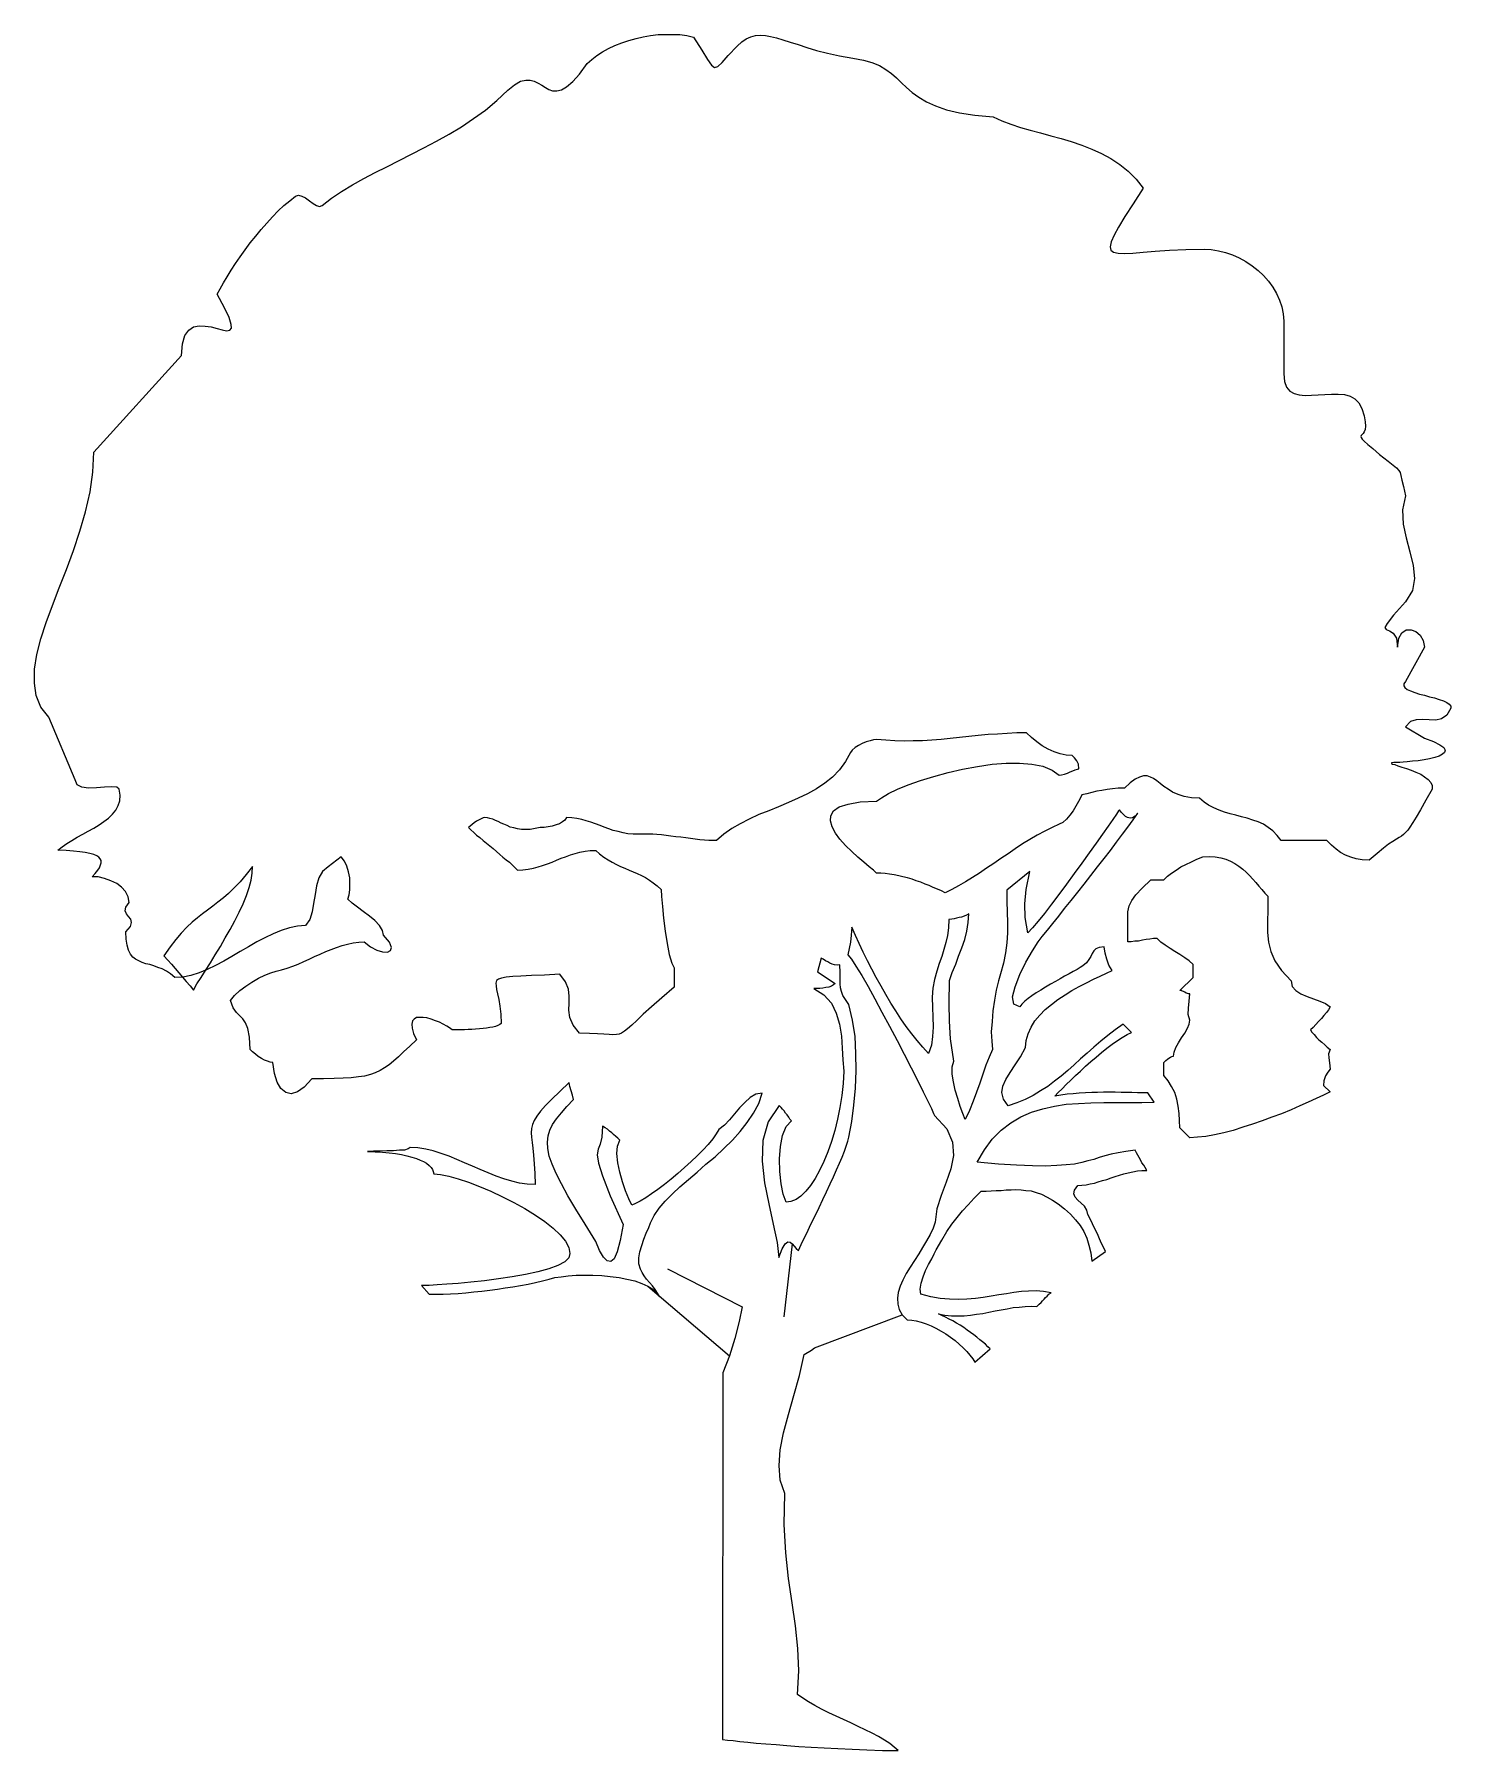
# Model space of a CAD drawing. Extents: x 206.6 to 207.79, y 187.83 to 189.27.
import ezdxf

# ---------------------------------------------------------------- set-up
doc = ezdxf.new("R2010")
doc.units = 0
doc.layers.get('0').update_dxf_attribs({"linetype": 'CONTINUOUS'})

msp = doc.modelspace()

# ---------------------------------------------------------------- linework, layer by layer
at = {"color": 0}
for p, q in [((207.2378, 188.2551), (207.2307, 188.1938)), ((207.1332, 188.2339), (207.1957, 188.2023)), ((207.1166, 188.2195), (207.185, 188.1611)), ((207.2565, 188.1678), (207.33, 188.1954))]:
    msp.add_line(p, q, dxfattribs=at)
at = {"color": 0, "linetype": 'CONTINUOUS'}
for points in [[(206.6506, 188.5628), (206.6531, 188.5656), (206.6552, 188.5682), (206.6567, 188.5704), (206.6577, 188.5727), (206.6582, 188.5745), (206.6582, 188.5763), (206.6574, 188.5778), (206.6562, 188.5791), (206.6544, 188.5804), (206.6519, 188.5814), (206.6486, 188.5824), (206.6447, 188.5831), (206.6402, 188.5837), (206.6348, 188.5842), (206.6287, 188.5847), (206.6219, 188.5852), (206.6254, 188.588), (206.6292, 188.5908), (206.6336, 188.5933), (206.6379, 188.5959), (206.6427, 188.5984), (206.6473, 188.6009), (206.6519, 188.6035), (206.6564, 188.6063), (206.6605, 188.6091), (206.6643, 188.6119), (206.6676, 188.6152), (206.6704, 188.6187), (206.6724, 188.6225), (206.6737, 188.6266), (206.674, 188.6312), (206.6732, 188.6363), (206.6712, 188.6378), (206.6669, 188.6383), (206.6608, 188.6378), (206.6541, 188.6373), (206.6475, 188.637), (206.6419, 188.6378), (206.6379, 188.6398), (206.6364, 188.6441), (206.6143, 188.6965), (206.6076, 188.7051), (206.6036, 188.7148), (206.6021, 188.7252), (206.6023, 188.7369), (206.6043, 188.7491), (206.6076, 188.7623), (206.612, 188.776), (206.6173, 188.7902), (206.6229, 188.8052), (206.629, 188.8205), (206.6348, 188.8365), (206.6402, 188.8525), (206.645, 188.8688), (206.6488, 188.8855), (206.6511, 188.902), (206.6521, 188.9188), (206.7255, 188.9999), (206.7263, 189.0098), (206.7283, 189.0166), (206.7316, 189.0212), (206.7357, 189.0238), (206.7403, 189.0248), (206.7454, 189.0245), (206.7504, 189.0238), (206.7553, 189.0225), (206.7596, 189.0215), (206.7632, 189.0207), (206.766, 189.021), (206.7675, 189.0227), (206.7672, 189.026), (206.7654, 189.0319), (206.7616, 189.04), (206.7555, 189.0512), (206.7578, 189.0558), (206.7606, 189.0609), (206.7637, 189.0659), (206.7672, 189.0715), (206.7708, 189.0771), (206.7748, 189.0827), (206.7789, 189.0886), (206.7832, 189.0944), (206.7878, 189.1), (206.7924, 189.1056), (206.7972, 189.1109), (206.8018, 189.1162), (206.8066, 189.1211), (206.8114, 189.1257), (206.8163, 189.1297), (206.8211, 189.1335), (206.8236, 189.1343), (206.8264, 189.1335), (206.8295, 189.132), (206.8328, 189.1297), (206.8358, 189.1274), (206.8386, 189.1257), (206.8412, 189.1249), (206.8435, 189.1257), (206.8513, 189.1317), (206.8597, 189.1373), (206.8689, 189.1429), (206.8783, 189.1483), (206.8879, 189.1533), (206.8978, 189.1582), (206.908, 189.1633), (206.9184, 189.1686), (206.9288, 189.1739), (206.9395, 189.1795), (206.9499, 189.1854), (206.9603, 189.1917), (206.9705, 189.1986), (206.9804, 189.2057), (206.9901, 189.2138), (206.9992, 189.2225), (207.0048, 189.227), (207.0099, 189.2298), (207.0142, 189.2308), (207.018, 189.2308), (207.0213, 189.2298), (207.0246, 189.2283), (207.0277, 189.2265), (207.0307, 189.2245), (207.0335, 189.223), (207.0368, 189.2217), (207.0404, 189.2217), (207.0442, 189.2227), (207.0485, 189.2253), (207.0536, 189.2296), (207.0592, 189.2359), (207.0658, 189.2448), (207.0696, 189.2481), (207.0739, 189.2514), (207.0785, 189.2545), (207.0836, 189.2573), (207.0889, 189.2598), (207.0948, 189.2621), (207.1006, 189.2639), (207.1067, 189.2657), (207.1128, 189.2672), (207.1189, 189.2682), (207.1252, 189.269), (207.1313, 189.2692), (207.1377, 189.2692), (207.1435, 189.269), (207.1494, 189.2682), (207.155, 189.2669), (207.1618, 189.256), (207.1667, 189.2481), (207.17, 189.2433), (207.1725, 189.2415), (207.1753, 189.2423), (207.1789, 189.2456), (207.1839, 189.2514), (207.1916, 189.2593), (207.1954, 189.2629), (207.1992, 189.2654), (207.203, 189.2672), (207.2068, 189.2682), (207.2109, 189.2685), (207.2152, 189.2682), (207.2195, 189.2674), (207.2246, 189.2662), (207.2299, 189.2646), (207.236, 189.2626), (207.2426, 189.2606), (207.25, 189.2583), (207.2581, 189.2557), (207.2673, 189.2535), (207.2774, 189.2512), (207.2886, 189.2491), (207.2975, 189.2476), (207.3046, 189.2456), (207.311, 189.243), (207.3161, 189.2397), (207.3209, 189.2364), (207.3252, 189.2326), (207.3293, 189.2286), (207.3336, 189.2245), (207.3384, 189.2204), (207.3438, 189.2164), (207.3504, 189.2126), (207.358, 189.2092), (207.3671, 189.2059), (207.3781, 189.2034), (207.391, 189.2014), (207.4063, 189.2001), (207.4134, 189.1968), (207.421, 189.194), (207.4291, 189.1912), (207.4373, 189.1889), (207.4459, 189.1866), (207.4546, 189.1841), (207.4632, 189.1818), (207.4718, 189.1793), (207.4805, 189.1762), (207.4889, 189.1729), (207.497, 189.1694), (207.5049, 189.165), (207.5125, 189.16), (207.5196, 189.1544), (207.5262, 189.1478), (207.5321, 189.1401), (207.5237, 189.1272), (207.5168, 189.1165), (207.5115, 189.1076), (207.5077, 189.1007), (207.5051, 189.0952), (207.5044, 189.0911), (207.5049, 189.0883), (207.5071, 189.0865), (207.511, 189.0858), (207.5163, 189.0855), (207.5234, 189.0858), (207.5321, 189.0865), (207.5422, 189.0873), (207.5542, 189.0883), (207.5679, 189.0888), (207.5834, 189.0891), (207.5892, 189.0888), (207.5953, 189.0878), (207.6012, 189.0863), (207.607, 189.0842), (207.6126, 189.0817), (207.6182, 189.0786), (207.6235, 189.0751), (207.6284, 189.0713), (207.6329, 189.067), (207.6372, 189.0621), (207.6408, 189.0573), (207.6439, 189.052), (207.6464, 189.0464), (207.6484, 189.0408), (207.6494, 189.0349), (207.65, 189.0288), (207.65, 188.9844), (207.6505, 188.978), (207.6522, 188.9734), (207.655, 188.9701), (207.6586, 188.9681), (207.6629, 188.9668), (207.668, 188.9663), (207.6731, 188.9666), (207.6787, 188.9668), (207.6845, 188.9673), (207.6901, 188.9676), (207.6957, 188.9676), (207.7008, 188.9671), (207.7056, 188.9658), (207.7097, 188.9635), (207.713, 188.9602), (207.7155, 188.9554), (207.7173, 188.9493), (207.7183, 188.9442), (207.7186, 188.9407), (207.7183, 188.9379), (207.7175, 188.9358), (207.7165, 188.9346), (207.7158, 188.9336), (207.715, 188.9328), (207.7147, 188.932), (207.715, 188.931), (207.7158, 188.9297), (207.7175, 188.928), (207.7206, 188.9254), (207.7247, 188.9219), (207.7302, 188.917), (207.7376, 188.9112), (207.7417, 188.9079), (207.7445, 188.9056), (207.7465, 188.9036), (207.7475, 188.9018), (207.7483, 188.8992), (207.7491, 188.8954), (207.7503, 188.8901), (207.7521, 188.8822), (207.7496, 188.8705), (207.7501, 188.8586), (207.7526, 188.8469), (207.7557, 188.8352), (207.7585, 188.8238), (207.7597, 188.8129), (207.7579, 188.8027), (207.7521, 188.7933), (207.7419, 188.7821), (207.7366, 188.7752), (207.7348, 188.7717), (207.7358, 188.7702), (207.7386, 188.7689), (207.7417, 188.7671), (207.7445, 188.763), (207.7455, 188.7554), (207.7465, 188.7628), (207.7491, 188.7674), (207.7526, 188.7699), (207.7567, 188.7699), (207.7607, 188.7684), (207.7643, 188.7653), (207.7668, 188.7608), (207.7679, 188.7554), (207.7521, 188.7265), (207.7506, 188.7247), (207.7506, 188.7229), (207.7516, 188.7214), (207.7536, 188.7199), (207.7564, 188.7186), (207.76, 188.7173), (207.7638, 188.716), (207.7681, 188.715), (207.7722, 188.7138), (207.7765, 188.7127), (207.7803, 188.7115), (207.7839, 188.7102), (207.7867, 188.7089), (207.7887, 188.7074), (207.79, 188.7059), (207.79, 188.7041), (207.7867, 188.6983), (207.7823, 188.6952), (207.7775, 188.6942), (207.7719, 188.6944), (207.7663, 188.6947), (207.761, 188.6944), (207.7562, 188.6929), (207.7521, 188.6886), (207.7681, 188.6789), (207.7757, 188.6761), (207.7808, 188.6734), (207.7841, 188.6711), (207.7854, 188.669), (207.7849, 188.667), (207.7831, 188.6655), (207.7803, 188.664), (207.7767, 188.6627), (207.7722, 188.6617), (207.7676, 188.6609), (207.7628, 188.6601), (207.7579, 188.6596), (207.7536, 188.6591), (207.7501, 188.6589), (207.7473, 188.6586), (207.7455, 188.6586), (207.7422, 188.6586), (207.7404, 188.6584), (207.7402, 188.6579), (207.7412, 188.6573), (207.743, 188.6568), (207.7457, 188.6558), (207.7491, 188.6548), (207.7529, 188.6535), (207.7569, 188.6523), (207.7607, 188.6505), (207.7648, 188.6487), (207.7681, 188.6467), (207.7712, 188.6444), (207.7732, 188.6418), (207.7745, 188.6393), (207.7745, 188.6363), (207.7691, 188.6269), (207.7646, 188.619), (207.761, 188.6129), (207.7582, 188.6083), (207.7557, 188.6045), (207.7539, 188.602), (207.7521, 188.5999), (207.7503, 188.5981), (207.7488, 188.5969), (207.7468, 188.5956), (207.7445, 188.5943), (207.7414, 188.5923), (207.7379, 188.59), (207.7336, 188.5867), (207.7282, 188.5824), (207.7216, 188.5768), (207.7158, 188.577), (207.7107, 188.5778), (207.7061, 188.5791), (207.7018, 188.5809), (207.6977, 188.5831), (207.6939, 188.5859), (207.6901, 188.5892), (207.686, 188.5931), (207.6477, 188.5931), (207.6444, 188.5974), (207.6408, 188.6012), (207.637, 188.6042), (207.6329, 188.6068), (207.6284, 188.6088), (207.624, 188.6103), (207.6192, 188.6119), (207.6146, 188.6131), (207.6098, 188.6144), (207.605, 188.6157), (207.6004, 188.6169), (207.5958, 188.6187), (207.5913, 188.6205), (207.5869, 188.6228), (207.5831, 188.6253), (207.5793, 188.6286), (207.5725, 188.6291), (207.5664, 188.6302), (207.5613, 188.6317), (207.5567, 188.6337), (207.5529, 188.6363), (207.5493, 188.6385), (207.5463, 188.6411), (207.5435, 188.6431), (207.5407, 188.6451), (207.5381, 188.6464), (207.5354, 188.6474), (207.5323, 188.6474), (207.529, 188.6464), (207.5254, 188.6446), (207.5211, 188.6416), (207.5163, 188.637), (207.5112, 188.637), (207.5064, 188.6365), (207.5018, 188.636), (207.4975, 188.6352), (207.4932, 188.6345), (207.4889, 188.6335), (207.4848, 188.6324), (207.4807, 188.6314), (207.4795, 188.6289), (207.4779, 188.6258), (207.4756, 188.622), (207.4734, 188.6182), (207.4706, 188.6144), (207.4678, 188.6111), (207.4647, 188.6083), (207.4617, 188.6068), (207.4556, 188.604), (207.4495, 188.6009), (207.4431, 188.5976), (207.437, 188.5941), (207.4309, 188.5903), (207.4248, 188.5862), (207.4187, 188.5821), (207.4126, 188.5781), (207.4068, 188.574), (207.4007, 188.5699), (207.3948, 188.5659), (207.389, 188.5623), (207.3831, 188.5585), (207.3773, 188.5552), (207.3715, 188.5521), (207.3659, 188.5494), (207.3628, 188.5509), (207.3595, 188.5524), (207.356, 188.5539), (207.3527, 188.5555), (207.3491, 188.5567), (207.3455, 188.5582), (207.3417, 188.5595), (207.3382, 188.5608), (207.3344, 188.5618), (207.3306, 188.5628), (207.327, 188.5636), (207.3232, 188.5643), (207.3194, 188.5651), (207.3158, 188.5656), (207.312, 188.5659), (207.3084, 188.5659), (207.3059, 188.5682), (207.3023, 188.5712), (207.2978, 188.575), (207.2927, 188.5793), (207.2876, 188.5839), (207.2825, 188.589), (207.2777, 188.5943), (207.2739, 188.5994), (207.2711, 188.6047), (207.2698, 188.6096), (207.2701, 188.6139), (207.2724, 188.618), (207.2772, 188.6213), (207.2846, 188.6238), (207.2947, 188.6256), (207.3084, 188.6261), (207.3125, 188.6291), (207.3184, 188.6327), (207.326, 188.6363), (207.3351, 188.6398), (207.3453, 188.6436), (207.3565, 188.6469), (207.3684, 188.6502), (207.3806, 188.653), (207.3931, 188.6553), (207.4053, 188.6571), (207.4172, 188.6581), (207.4284, 188.6581), (207.4388, 188.6573), (207.4479, 188.6556), (207.4556, 188.6523), (207.4617, 188.6479), (207.4637, 188.6482), (207.466, 188.6487), (207.4685, 188.6497), (207.4708, 188.6507), (207.4731, 188.6515), (207.4751, 188.6525), (207.4769, 188.653), (207.4782, 188.6533), (207.4777, 188.6571), (207.4764, 188.6599), (207.4746, 188.6624), (207.4726, 188.6645), (207.4675, 188.6647), (207.4624, 188.666), (207.4573, 188.6675), (207.4523, 188.6698), (207.4474, 188.6726), (207.4429, 188.6759), (207.4385, 188.6795), (207.4342, 188.6835), (207.4261, 188.6835), (207.418, 188.683), (207.4098, 188.6825), (207.402, 188.682), (207.3938, 188.6812), (207.3859, 188.6805), (207.3781, 188.6795), (207.3702, 188.6787), (207.3626, 188.6779), (207.3547, 188.6774), (207.3471, 188.6769), (207.3392, 188.6767), (207.3316, 188.6764), (207.3237, 188.6767), (207.3161, 188.6772), (207.3084, 188.6779), (207.3059, 188.6777), (207.3031, 188.6769), (207.2998, 188.6759), (207.2965, 188.6746), (207.2932, 188.6728), (207.2904, 188.6711), (207.2881, 188.669), (207.2866, 188.667), (207.2825, 188.6594), (207.2774, 188.6525), (207.2716, 188.6464), (207.265, 188.6413), (207.2581, 188.6365), (207.2505, 188.6324), (207.2426, 188.6286), (207.2345, 188.6251), (207.2261, 188.6215), (207.218, 188.6182), (207.2096, 188.6149), (207.2017, 188.6111), (207.1941, 188.6073), (207.187, 188.6032), (207.1804, 188.5984), (207.1743, 188.5931), (207.171, 188.5931), (207.1677, 188.5933), (207.1641, 188.5936), (207.1603, 188.5938), (207.1562, 188.5943), (207.1524, 188.5948), (207.1484, 188.5953), (207.1443, 188.5959), (207.14, 188.5964), (207.1359, 188.5969), (207.1321, 188.5974), (207.128, 188.5979), (207.1242, 188.5981), (207.1207, 188.5984), (207.1174, 188.5986), (207.1141, 188.5986), (207.109, 188.5984), (207.1044, 188.5984), (207.0998, 188.5989), (207.0958, 188.5997), (207.0917, 188.6007), (207.0876, 188.6017), (207.0838, 188.603), (207.08, 188.6045), (207.0765, 188.6058), (207.0726, 188.6073), (207.0688, 188.6086), (207.065, 188.6098), (207.0612, 188.6108), (207.0571, 188.6116), (207.0528, 188.6121), (207.0483, 188.6124), (207.047, 188.6103), (207.045, 188.6088), (207.0424, 188.6073), (207.0396, 188.6063), (207.0363, 188.6053), (207.033, 188.6047), (207.0297, 188.6042), (207.0264, 188.6042), (207.0221, 188.6032), (207.018, 188.6025), (207.0142, 188.6025), (207.0106, 188.6025), (207.0073, 188.603), (207.0043, 188.6037), (207.0012, 188.6045), (206.9987, 188.6058), (206.9959, 188.6068), (206.9936, 188.6078), (206.9911, 188.6091), (206.9888, 188.6101), (206.9865, 188.6111), (206.9842, 188.6116), (206.9822, 188.6121), (206.9799, 188.6124), (206.9786, 188.6121), (206.9769, 188.6114), (206.9751, 188.6106), (206.973, 188.6093), (206.971, 188.608), (206.9692, 188.6065), (206.9675, 188.6053), (206.9662, 188.6042), (206.9682, 188.6022), (206.9708, 188.5999), (206.973, 188.5976), (206.9756, 188.5956), (206.9784, 188.5933), (206.9812, 188.591), (206.984, 188.5887), (206.9868, 188.5865), (206.9896, 188.5839), (206.9924, 188.5816), (206.9951, 188.5793), (206.9979, 188.577), (207.0005, 188.575), (207.0028, 188.5727), (207.0053, 188.5704), (207.0073, 188.5684), (207.0119, 188.5687), (207.0162, 188.5692), (207.0206, 188.5699), (207.0246, 188.571), (207.0284, 188.5722), (207.0325, 188.5737), (207.0363, 188.575), (207.0401, 188.5768), (207.0439, 188.5783), (207.0477, 188.5796), (207.0518, 188.5811), (207.0556, 188.5824), (207.0597, 188.5834), (207.064, 188.5842), (207.0683, 188.5847), (207.0729, 188.5849), (207.0762, 188.5819), (207.0798, 188.5793), (207.0833, 188.577), (207.0866, 188.575), (207.0902, 188.573), (207.0937, 188.5715), (207.0973, 188.5699), (207.1009, 188.5684), (207.1042, 188.5669), (207.1077, 188.5654), (207.1113, 188.5638), (207.1146, 188.5621), (207.1179, 188.56), (207.1212, 188.5577), (207.1245, 188.5552), (207.1278, 188.5521), (207.128, 188.5463), (207.1288, 188.5379), (207.1298, 188.528), (207.1311, 188.5173), (207.1329, 188.5067), (207.1346, 188.4975), (207.1367, 188.4904), (207.1387, 188.4863), (207.1387, 188.4701), (207.1283, 188.4612), (207.1197, 188.4538), (207.1128, 188.4475), (207.1075, 188.4424), (207.1031, 188.4383), (207.0996, 188.4353), (207.097, 188.4332), (207.0945, 188.4317), (207.0925, 188.4307), (207.0902, 188.4304), (207.0874, 188.4302), (207.0841, 188.4304), (207.0798, 188.4309), (207.0744, 188.4312), (207.0678, 188.4314), (207.0594, 188.4317), (207.0541, 188.4383), (207.0513, 188.4447), (207.0503, 188.4508), (207.0505, 188.4569), (207.0505, 188.4627), (207.05, 188.4685), (207.0477, 188.4746), (207.0429, 188.481), (207.03, 188.4802), (207.019, 188.48), (207.0101, 188.4795), (207.0033, 188.4792), (206.9979, 188.4787), (206.9939, 188.4779), (206.9913, 188.4769), (206.9898, 188.4757), (206.989, 188.4736), (206.9893, 188.4713), (206.9898, 188.4683), (206.9906, 188.4645), (206.9916, 188.4599), (206.9926, 188.4543), (206.9934, 188.4475), (206.9936, 188.4398), (206.9924, 188.4388), (206.9908, 188.4381), (206.9888, 188.4373), (206.9865, 188.4368), (206.984, 188.4363), (206.9812, 188.4358), (206.9784, 188.4355), (206.9753, 188.4353), (206.972, 188.435), (206.969, 188.4348), (206.9659, 188.4348), (206.9629, 188.4345), (206.9598, 188.4345), (206.9573, 188.4345), (206.9547, 188.4345), (206.9525, 188.4345), (206.9504, 188.436), (206.9479, 188.4375), (206.9451, 188.4391), (206.9418, 188.4409), (206.9385, 188.4421), (206.9349, 188.4434), (206.9314, 188.4444), (206.9283, 188.4449), (206.9253, 188.4449), (206.9227, 188.4447), (206.9207, 188.4434), (206.9192, 188.4419), (206.9187, 188.4393), (206.9189, 188.4358), (206.9202, 188.4314), (206.9225, 188.4261), (206.9169, 188.4208), (206.9118, 188.4159), (206.9075, 188.4119), (206.9034, 188.4083), (206.8996, 188.405), (206.8958, 188.4025), (206.892, 188.4002), (206.8879, 188.3984), (206.8839, 188.3969), (206.879, 188.3956), (206.8739, 188.3949), (206.8678, 188.3941), (206.8612, 188.3938), (206.8536, 188.3936), (206.8447, 188.3933), (206.8348, 188.3933), (206.8285, 188.3865), (206.8229, 188.3824), (206.8175, 188.3809), (206.813, 188.3819), (206.8089, 188.3852), (206.8058, 188.3905), (206.8036, 188.3979), (206.802, 188.4071), (206.8, 188.4073), (206.7975, 188.4081), (206.7952, 188.4091), (206.7926, 188.4104), (206.7898, 188.4121), (206.7875, 188.4139), (206.785, 188.4159), (206.783, 188.418), (206.7825, 188.4284), (206.7812, 188.4355), (206.7792, 188.4403), (206.7769, 188.4436), (206.7743, 188.4462), (206.7715, 188.449), (206.7687, 188.453), (206.7665, 188.4591), (206.77, 188.4632), (206.7743, 188.4673), (206.7794, 188.4711), (206.7845, 188.4744), (206.7901, 188.4777), (206.7954, 188.4802), (206.8003, 188.4823), (206.8048, 188.4835), (206.8094, 188.4848), (206.814, 188.4861), (206.8188, 188.4879), (206.8234, 188.4896), (206.828, 188.4917), (206.8325, 188.4937), (206.8371, 188.496), (206.8419, 188.498), (206.8465, 188.5001), (206.8511, 188.5018), (206.8556, 188.5036), (206.8602, 188.5051), (206.8648, 188.5064), (206.8696, 188.5074), (206.8742, 188.5079), (206.8788, 188.5082), (206.8839, 188.5041), (206.8892, 188.5013), (206.894, 188.4998), (206.8983, 188.4995), (206.9009, 188.5011), (206.9016, 188.5036), (206.8999, 188.5079), (206.895, 188.5138), (206.894, 188.5178), (206.8915, 188.5219), (206.8877, 188.526), (206.8831, 188.5298), (206.878, 188.5336), (206.8732, 188.5374), (206.8686, 188.5407), (206.865, 188.544), (206.8661, 188.5476), (206.8666, 188.5519), (206.8668, 188.5567), (206.8666, 188.5618), (206.8656, 188.5669), (206.8643, 188.5717), (206.8623, 188.576), (206.8595, 188.5796), (206.8485, 188.5712), (206.8437, 188.5671), (206.8407, 188.5618), (206.8386, 188.5552), (206.8376, 188.5478), (206.8363, 188.5405), (206.8351, 188.5333), (206.833, 188.527), (206.8295, 188.5219), (206.8229, 188.5214), (206.816, 188.5201), (206.8091, 188.5178), (206.8023, 188.515), (206.7954, 188.5117), (206.7886, 188.5082), (206.7817, 188.5041), (206.7748, 188.5001), (206.7677, 188.496), (206.7609, 188.4919), (206.754, 188.4884), (206.7471, 188.4851), (206.7403, 188.4823), (206.7334, 188.48), (206.7266, 188.4787), (206.72, 188.4782), (206.7164, 188.4813), (206.7128, 188.4835), (206.7093, 188.4856), (206.7057, 188.4868), (206.7024, 188.4881), (206.6989, 188.4891), (206.6956, 188.4899), (206.6925, 188.4909), (206.6897, 188.4922), (206.6869, 188.4937), (206.6846, 188.4955), (206.6826, 188.498), (206.6811, 188.5013), (206.6798, 188.5054), (206.679, 188.5105), (206.6788, 188.5166), (206.6826, 188.5211), (206.6836, 188.5244), (206.6829, 188.5272), (206.6811, 188.5295), (206.6793, 188.5316), (206.6783, 188.5341), (206.6788, 188.5372), (206.6816, 188.5412), (206.6808, 188.546), (206.6785, 188.5504), (206.6752, 188.5542), (206.6712, 188.5572), (206.6663, 188.5595), (206.661, 188.5613), (206.6557, 188.5626), (206.6506, 188.5628)], [(207.3341, 188.1913), (207.3379, 188.1911), (207.3417, 188.1903), (207.3458, 188.1893), (207.3501, 188.188), (207.3542, 188.1863), (207.3582, 188.1842), (207.3626, 188.1817), (207.3666, 188.1794), (207.3704, 188.1766), (207.3743, 188.1738), (207.3778, 188.1708), (207.3811, 188.1677), (207.3842, 188.1647), (207.3867, 188.1616), (207.3892, 188.1586), (207.391, 188.1558), (207.4037, 188.1669), (207.4017, 188.1687), (207.3997, 188.1708), (207.3974, 188.1728), (207.3951, 188.1746), (207.3926, 188.1766), (207.39, 188.1786), (207.3872, 188.1807), (207.3844, 188.1827), (207.3816, 188.1847), (207.3786, 188.1868), (207.3755, 188.1885), (207.3725, 188.1903), (207.3694, 188.1918), (207.3664, 188.1934), (207.3633, 188.1949), (207.3603, 188.1962), (207.3656, 188.1951), (207.3712, 188.1946), (207.3765, 188.1946), (207.3819, 188.1946), (207.3872, 188.1951), (207.3923, 188.1959), (207.3976, 188.1967), (207.4027, 188.1977), (207.4078, 188.1987), (207.4129, 188.1997), (207.418, 188.2005), (207.423, 188.2015), (207.4281, 188.202), (207.433, 188.2025), (207.438, 188.2028), (207.4429, 188.2025), (207.4449, 188.2043), (207.4464, 188.2058), (207.4477, 188.2073), (207.449, 188.2086), (207.4502, 188.2099), (207.4515, 188.2112), (207.453, 188.2127), (207.4548, 188.2139), (207.4485, 188.215), (207.4424, 188.2155), (207.436, 188.2152), (207.4299, 188.215), (207.4236, 188.2142), (207.4175, 188.2132), (207.4111, 188.2122), (207.4045, 188.2112), (207.3979, 188.2099), (207.3913, 188.2091), (207.3842, 188.2086), (207.3771, 188.2084), (207.3697, 188.2086), (207.3618, 188.2091), (207.3539, 188.2106), (207.3455, 188.2127), (207.345, 188.217), (207.3458, 188.2221), (207.3476, 188.2272), (207.3496, 188.2325), (207.3521, 188.2376), (207.3547, 188.2424), (207.3567, 188.2467), (207.3585, 188.25), (207.3631, 188.2582), (207.3674, 188.2653), (207.3717, 188.2714), (207.376, 188.2772), (207.3804, 188.2826), (207.3852, 188.2876), (207.3903, 188.2932), (207.3961, 188.2991), (207.4004, 188.2991), (207.4047, 188.2993), (207.4088, 188.2996), (207.4129, 188.2998), (207.4172, 188.3003), (207.4213, 188.3003), (207.4253, 188.3006), (207.4296, 188.3003), (207.4337, 188.2998), (207.438, 188.2993), (207.4424, 188.2981), (207.4469, 188.2965), (207.4515, 188.2942), (207.4561, 188.2917), (207.4609, 188.2884), (207.466, 188.2843), (207.4711, 188.28), (207.4754, 188.2752), (207.4792, 188.2704), (207.4822, 188.2653), (207.4848, 188.2597), (207.4866, 188.2538), (207.4881, 188.2475), (207.4889, 188.2404), (207.5005, 188.2485), (207.499, 188.2516), (207.4972, 188.2554), (207.4955, 188.2592), (207.4937, 188.2635), (207.4916, 188.2676), (207.4896, 188.2719), (207.4876, 188.276), (207.4856, 188.2795), (207.4848, 188.2833), (207.4828, 188.2866), (207.48, 188.2892), (207.4772, 188.2917), (207.4749, 188.2942), (207.4739, 188.2968), (207.4744, 188.3001), (207.4774, 188.3039), (207.4807, 188.3042), (207.4843, 188.3044), (207.4876, 188.3052), (207.4911, 188.3059), (207.4944, 188.307), (207.498, 188.308), (207.5016, 188.309), (207.5051, 188.3103), (207.5087, 188.3115), (207.5122, 188.3125), (207.5158, 188.3136), (207.5196, 188.3146), (207.5234, 188.3153), (207.5272, 188.3161), (207.531, 188.3164), (207.5351, 188.3166), (207.5338, 188.3189), (207.5326, 188.3209), (207.531, 188.323), (207.53, 188.325), (207.5287, 188.3273), (207.5275, 188.3293), (207.5265, 188.3313), (207.5254, 188.3334), (207.5176, 188.3324), (207.511, 188.3313), (207.5051, 188.3301), (207.5, 188.3288), (207.4952, 188.3273), (207.4906, 188.3258), (207.4856, 188.3245), (207.4805, 188.3232), (207.4744, 188.3219), (207.4675, 188.3212), (207.4596, 188.3207), (207.45, 188.3202), (207.4391, 188.3204), (207.4258, 188.3209), (207.4106, 188.3219), (207.3928, 188.3235), (207.3989, 188.3339), (207.4055, 188.3428), (207.4129, 188.3504), (207.421, 188.3565), (207.4294, 188.3616), (207.4385, 188.3654), (207.4479, 188.3682), (207.4576, 188.3705), (207.4675, 188.372), (207.4779, 188.3728), (207.4883, 188.3733), (207.499, 188.3735), (207.5094, 188.3735), (207.5201, 188.3735), (207.5308, 188.3735), (207.5412, 188.3738), (207.5361, 188.3816), (207.5318, 188.3816), (207.5272, 188.3816), (207.5226, 188.3819), (207.5181, 188.3819), (207.5135, 188.3819), (207.5087, 188.3822), (207.5038, 188.3822), (207.4988, 188.3822), (207.4937, 188.3819), (207.4889, 188.3819), (207.4838, 188.3816), (207.4784, 188.3814), (207.4734, 188.3809), (207.4683, 188.3804), (207.4629, 188.3796), (207.4579, 188.3789), (207.4609, 188.3819), (207.464, 188.3849), (207.4675, 188.3885), (207.4713, 188.3923), (207.4754, 188.3961), (207.4795, 188.3999), (207.4838, 188.404), (207.4883, 188.4078), (207.4927, 188.4116), (207.4972, 188.4154), (207.5016, 188.419), (207.5061, 188.4223), (207.5105, 188.4254), (207.5145, 188.4281), (207.5186, 188.4304), (207.5224, 188.4322), (207.5204, 188.4342), (207.5186, 188.4358), (207.5171, 188.4373), (207.5153, 188.4391), (207.5087, 188.4345), (207.5023, 188.4297), (207.4965, 188.4248), (207.4906, 188.42), (207.485, 188.4149), (207.4795, 188.4101), (207.4741, 188.405), (207.4688, 188.4004), (207.4632, 188.3956), (207.4576, 188.3913), (207.452, 188.387), (207.4459, 188.3832), (207.4398, 188.3794), (207.4332, 188.3761), (207.4261, 188.3733), (207.4187, 188.3707), (207.4149, 188.3763), (207.4136, 188.3819), (207.4144, 188.3872), (207.4169, 188.3928), (207.4205, 188.3987), (207.4248, 188.405), (207.4291, 188.4119), (207.4335, 188.4195), (207.434, 188.4256), (207.4355, 188.4312), (207.438, 188.4368), (207.4413, 188.4419), (207.4454, 188.4467), (207.45, 188.4515), (207.4551, 188.4558), (207.4606, 188.4599), (207.4665, 188.4637), (207.4723, 188.4675), (207.4784, 188.4708), (207.4845, 188.4739), (207.4904, 188.4769), (207.496, 188.4795), (207.5013, 188.482), (207.5061, 188.4843), (207.5033, 188.4886), (207.5016, 188.4937), (207.5003, 188.4988), (207.4993, 188.5039), (207.4952, 188.5034), (207.4924, 188.5023), (207.4906, 188.5006), (207.4894, 188.4985), (207.4881, 188.496), (207.4866, 188.4934), (207.4845, 188.4907), (207.4815, 188.4881), (207.4792, 188.4868), (207.4767, 188.4851), (207.4734, 188.4833), (207.4701, 188.4815), (207.4662, 188.4795), (207.4624, 188.4772), (207.4584, 188.4749), (207.4543, 188.4726), (207.4502, 188.4703), (207.4462, 188.4678), (207.4424, 188.4655), (207.4388, 188.463), (207.4357, 188.4607), (207.4327, 188.4584), (207.4304, 188.4561), (207.4286, 188.4538), (207.4236, 188.4561), (207.4225, 188.4622), (207.4246, 188.4706), (207.4286, 188.4807), (207.4337, 188.4912), (207.4393, 188.5006), (207.4441, 188.5082), (207.4474, 188.5128), (207.4518, 188.5181), (207.4563, 188.5237), (207.4612, 188.5298), (207.4662, 188.5361), (207.4716, 188.543), (207.4772, 188.5499), (207.4825, 188.5567), (207.4881, 188.5638), (207.4937, 188.571), (207.4993, 188.5781), (207.5046, 188.5849), (207.5097, 188.5918), (207.5148, 188.5984), (207.5193, 188.6045), (207.5237, 188.6106), (207.5277, 188.6162), (207.5254, 188.6136), (207.5232, 188.6121), (207.5211, 188.6119), (207.5188, 188.6124), (207.5171, 188.6134), (207.5153, 188.6152), (207.5135, 188.6169), (207.5122, 188.619), (207.5115, 188.618), (207.5097, 188.6152), (207.5066, 188.6108), (207.5028, 188.6053), (207.498, 188.5986), (207.4927, 188.591), (207.4868, 188.5829), (207.4807, 188.5743), (207.4741, 188.5654), (207.4678, 188.5565), (207.4612, 188.5478), (207.4551, 188.5397), (207.4492, 188.5321), (207.4439, 188.5255), (207.4391, 188.5201), (207.4352, 188.5158), (207.4332, 188.5285), (207.4327, 188.54), (207.434, 188.5521), (207.437, 188.5671), (207.4177, 188.5516), (207.4177, 188.5422), (207.418, 188.5331), (207.4182, 188.5244), (207.4182, 188.5158), (207.4177, 188.5074), (207.4167, 188.499), (207.4149, 188.4904), (207.4124, 188.4815), (207.4106, 188.4754), (207.4088, 188.4678), (207.4073, 188.4594), (207.406, 188.4505), (207.4053, 188.4414), (207.4047, 188.4327), (207.405, 188.4248), (207.4058, 188.418), (207.403, 188.4116), (207.4002, 188.4048), (207.3976, 188.3974), (207.3951, 188.3898), (207.3923, 188.3822), (207.3895, 188.3745), (207.3865, 188.3667), (207.3829, 188.3593), (207.3809, 188.3644), (207.3786, 188.3702), (207.3765, 188.3768), (207.3745, 188.3839), (207.373, 188.3908), (207.372, 188.3974), (207.372, 188.4035), (207.3732, 188.4083), (207.3704, 188.4269), (207.3697, 188.4416), (207.3694, 188.4566), (207.3697, 188.4759), (207.372, 188.4825), (207.3748, 188.4894), (207.3773, 188.4962), (207.3801, 188.5031), (207.3824, 188.5102), (207.3842, 188.5171), (207.3854, 188.5244), (207.3859, 188.5316), (207.3839, 188.5305), (207.3819, 188.5298), (207.3798, 188.529), (207.3776, 188.5285), (207.3755, 188.528), (207.3735, 188.5275), (207.3715, 188.5272), (207.3692, 188.527), (207.3689, 188.5201), (207.3679, 188.5135), (207.3666, 188.5077), (207.3649, 188.5018), (207.3631, 188.496), (207.361, 188.4901), (207.359, 188.4835), (207.357, 188.4767), (207.3557, 188.4693), (207.3552, 188.4617), (207.3555, 188.4533), (207.3557, 188.4452), (207.356, 188.4368), (207.3555, 188.4289), (207.3544, 188.4215), (207.3521, 188.4147), (207.3473, 188.4198), (207.3425, 188.4254), (207.3379, 188.4312), (207.3333, 188.4373), (207.3288, 188.4436), (207.3245, 188.4503), (207.3204, 188.4569), (207.3161, 188.464), (207.3123, 188.4711), (207.3082, 188.4782), (207.3046, 188.4853), (207.3008, 188.4924), (207.2973, 188.4995), (207.294, 188.5067), (207.2907, 188.5135), (207.2876, 188.5204), (207.2871, 188.5138), (207.2866, 188.5079), (207.2856, 188.5026), (207.2843, 188.4973), (207.2874, 188.4937), (207.2912, 188.4879), (207.296, 188.48), (207.3013, 188.4708), (207.3069, 188.4604), (207.313, 188.4492), (207.3194, 188.4375), (207.3257, 188.4256), (207.3316, 188.4139), (207.3374, 188.4025), (207.3427, 188.3921), (207.3476, 188.3824), (207.3514, 188.3745), (207.3544, 188.3684), (207.3562, 188.3644), (207.357, 188.3626), (207.3674, 188.3514), (207.3722, 188.3402), (207.373, 188.3291), (207.3707, 188.3179), (207.3669, 188.3067), (207.3626, 188.2955), (207.359, 188.2843), (207.3577, 188.2732), (207.356, 188.2681), (207.3534, 188.2627), (207.3504, 188.2574), (207.3471, 188.2518), (207.3438, 188.2465), (207.3402, 188.2409), (207.3366, 188.2355), (207.3333, 188.23), (207.3306, 188.2246), (207.3283, 188.2195), (207.3267, 188.2142), (207.326, 188.2094), (207.3262, 188.2045), (207.3275, 188.2), (207.33, 188.1954), (207.3341, 188.1913)], [(206.7108, 188.4965), (206.7139, 188.4929), (206.7172, 188.4894), (206.7202, 188.4858), (206.7233, 188.4823), (206.7263, 188.4787), (206.7294, 188.4749), (206.7327, 188.4713), (206.7357, 188.4678), (206.7385, 188.4729), (206.7421, 188.4782), (206.7456, 188.4843), (206.7497, 188.4907), (206.7538, 188.4973), (206.7581, 188.5044), (206.7621, 188.5115), (206.7662, 188.5186), (206.7703, 188.5257), (206.7738, 188.5331), (206.7771, 188.5402), (206.7799, 188.5471), (206.7822, 188.5537), (206.784, 188.56), (206.7848, 188.5659), (206.785, 188.5715), (206.7797, 188.5646), (206.7746, 188.5585), (206.7698, 188.5534), (206.7649, 188.5488), (206.7606, 188.545), (206.756, 188.5415), (206.7517, 188.5382), (206.7474, 188.5349), (206.7431, 188.5318), (206.7388, 188.5283), (206.7344, 188.5247), (206.7299, 188.5204), (206.7253, 188.5156), (206.7207, 188.5102), (206.7159, 188.5039), (206.7108, 188.4965)], [(207.6888, 188.3824), (207.6832, 188.3796), (207.6771, 188.3768), (207.6705, 188.3738), (207.6634, 188.3707), (207.6561, 188.3674), (207.6482, 188.3641), (207.64, 188.3611), (207.6319, 188.358), (207.6238, 188.3552), (207.6157, 188.3527), (207.6075, 188.3501), (207.5996, 188.3481), (207.5918, 188.3463), (207.5847, 188.3451), (207.5775, 188.3443), (207.5712, 188.344), (207.5628, 188.3522), (207.5625, 188.3583), (207.5623, 188.3644), (207.5615, 188.3705), (207.5603, 188.3763), (207.5585, 188.3819), (207.5559, 188.387), (207.5531, 188.3918), (207.5493, 188.3961), (207.5493, 188.4071), (207.5496, 188.4073), (207.5501, 188.4078), (207.5511, 188.4088), (207.5524, 188.4099), (207.5537, 188.4106), (207.5549, 188.4116), (207.5562, 188.4121), (207.5575, 188.4124), (207.558, 188.4157), (207.5595, 188.4195), (207.5618, 188.4236), (207.5643, 188.4276), (207.5669, 188.4317), (207.5692, 188.4358), (207.5707, 188.4393), (207.5712, 188.4426), (207.5699, 188.4472), (207.5702, 188.4525), (207.5707, 188.4584), (207.5712, 188.4645), (207.5702, 188.4645), (207.5692, 188.465), (207.5681, 188.4652), (207.5671, 188.466), (207.5658, 188.4665), (207.5648, 188.4668), (207.5638, 188.4673), (207.5628, 188.4673), (207.574, 188.4782), (207.574, 188.4891), (207.5707, 188.4922), (207.5669, 188.4947), (207.5628, 188.4975), (207.5587, 188.5001), (207.5547, 188.5026), (207.5506, 188.5054), (207.547, 188.5079), (207.5437, 188.511), (207.5407, 188.511), (207.5376, 188.5105), (207.5346, 188.5102), (207.5315, 188.5097), (207.5282, 188.5089), (207.5252, 188.5087), (207.5221, 188.5082), (207.5191, 188.5082), (207.5191, 188.5191), (207.5191, 188.5272), (207.5193, 188.5333), (207.5204, 188.5384), (207.5226, 188.543), (207.526, 188.5476), (207.5313, 188.5532), (207.5384, 188.5603), (207.5493, 188.5603), (207.5526, 188.5633), (207.5559, 188.5659), (207.5597, 188.5684), (207.5636, 188.571), (207.5679, 188.5732), (207.5725, 188.5753), (207.577, 188.5776), (207.5821, 188.5796), (207.5874, 188.5798), (207.5925, 188.5796), (207.5971, 188.5786), (207.6014, 188.5776), (207.6052, 188.5758), (207.609, 188.574), (207.6123, 188.5717), (207.6157, 188.5692), (207.6184, 188.5666), (207.6212, 188.5638), (207.624, 188.5608), (207.6266, 188.558), (207.6291, 188.5549), (207.6317, 188.5521), (207.6342, 188.5491), (207.6367, 188.5466), (207.6365, 188.5351), (207.6362, 188.525), (207.6362, 188.5161), (207.6372, 188.5079), (207.639, 188.5001), (207.6426, 188.4924), (207.6482, 188.4843), (207.6561, 188.4754), (207.6571, 188.4708), (207.6601, 188.4673), (207.6642, 188.4645), (207.6695, 188.4624), (207.6749, 188.4604), (207.6802, 188.4584), (207.685, 188.4564), (207.6888, 188.4536), (207.6876, 188.4513), (207.6858, 188.449), (207.6837, 188.4464), (207.6817, 188.4439), (207.6792, 188.4414), (207.6769, 188.4388), (207.6746, 188.4365), (207.6723, 188.4345), (207.6736, 188.4325), (207.6754, 188.4304), (207.6774, 188.4281), (207.6794, 188.4261), (207.682, 188.4241), (207.6843, 188.422), (207.6865, 188.42), (207.6888, 188.418), (207.6876, 188.4142), (207.6878, 188.4109), (207.6883, 188.4068), (207.6888, 188.4015), (207.6868, 188.3989), (207.685, 188.3959), (207.6837, 188.3918), (207.6832, 188.3877), (207.6888, 188.3824)], [(207.2431, 188.2495), (207.2464, 188.2569), (207.25, 188.264), (207.2533, 188.2714), (207.2569, 188.2785), (207.2602, 188.2854), (207.2635, 188.2922), (207.2665, 188.2986), (207.2696, 188.3052), (207.2724, 188.3113), (207.2749, 188.3171), (207.2774, 188.3225), (207.2795, 188.3278), (207.2815, 188.3326), (207.283, 188.3369), (207.2843, 188.341), (207.2853, 188.3445), (207.2876, 188.3575), (207.2894, 188.3712), (207.2907, 188.3855), (207.2914, 188.4002), (207.2912, 188.4147), (207.2904, 188.4289), (207.2884, 188.4426), (207.2853, 188.4556), (207.2823, 188.4599), (207.2802, 188.4632), (207.279, 188.4665), (207.2782, 188.4696), (207.278, 188.4731), (207.278, 188.4772), (207.278, 188.4825), (207.2777, 188.4889), (207.2754, 188.4886), (207.2731, 188.4889), (207.2711, 188.4896), (207.2693, 188.4904), (207.2675, 188.4914), (207.2655, 188.4924), (207.2637, 188.4937), (207.2619, 188.4945), (207.2589, 188.483), (207.2736, 188.4734), (207.2724, 188.4721), (207.2706, 188.4711), (207.2685, 188.4703), (207.266, 188.4698), (207.2635, 188.4693), (207.2609, 188.4691), (207.2581, 188.4691), (207.2558, 188.4691), (207.2642, 188.4637), (207.2706, 188.4569), (207.2746, 188.4485), (207.2774, 188.4391), (207.279, 188.4292), (207.2797, 188.419), (207.2802, 188.4093), (207.281, 188.3999), (207.2805, 188.3895), (207.2792, 188.3794), (207.2777, 188.3692), (207.2757, 188.3595), (207.2734, 188.3499), (207.2706, 188.3407), (207.2675, 188.3321), (207.2642, 188.324), (207.2607, 188.3166), (207.2569, 188.3097), (207.253, 188.3039), (207.249, 188.2991), (207.2449, 188.295), (207.2409, 188.2922), (207.2365, 188.2904), (207.2325, 188.2899), (207.2302, 188.2965), (207.2284, 188.3054), (207.2274, 188.3156), (207.2271, 188.3263), (207.2279, 188.3367), (207.2297, 188.3458), (207.2327, 188.3534), (207.237, 188.358), (207.2358, 188.3595), (207.2348, 188.3613), (207.2335, 188.3631), (207.2322, 188.3646), (207.2309, 188.3664), (207.2297, 188.3679), (207.2284, 188.3694), (207.2269, 188.371), (207.2175, 188.3573), (207.2132, 188.3415), (207.2124, 188.3242), (207.2144, 188.3062), (207.218, 188.2884), (207.2218, 188.2714), (207.2251, 188.2561), (207.2264, 188.2434), (207.2292, 188.2508), (207.2317, 188.2549), (207.234, 188.2566), (207.236, 188.2564), (207.2378, 188.2551), (207.2393, 188.2531), (207.2411, 188.251), (207.2431, 188.2495)], [(207.1263, 188.2106), (207.1247, 188.2137), (207.1227, 188.2167), (207.1204, 188.2198), (207.1179, 188.2226), (207.1156, 188.2254), (207.1136, 188.2282), (207.1118, 188.231), (207.1105, 188.2338), (207.1092, 188.2381), (207.1092, 188.2432), (207.11, 188.2483), (207.1115, 188.2536), (207.1133, 188.2589), (207.1153, 188.264), (207.1174, 188.2686), (207.1189, 188.2726), (207.1219, 188.2787), (207.126, 188.2848), (207.1311, 188.2907), (207.1372, 188.2968), (207.1435, 188.3029), (207.1507, 188.309), (207.158, 188.3151), (207.1654, 188.3217), (207.173, 188.328), (207.1804, 188.3349), (207.1875, 188.342), (207.1941, 188.3491), (207.1999, 188.3567), (207.2053, 188.3646), (207.2096, 188.3728), (207.2126, 188.3814), (207.2073, 188.3804), (207.2025, 188.3776), (207.1979, 188.3735), (207.1936, 188.3689), (207.1893, 188.3639), (207.185, 188.359), (207.1809, 188.3545), (207.1763, 188.3509), (207.174, 188.3471), (207.171, 188.343), (207.1672, 188.3384), (207.1629, 188.3339), (207.158, 188.3288), (207.1529, 188.324), (207.1474, 188.3189), (207.1418, 188.3141), (207.1362, 188.3092), (207.1306, 188.3047), (207.125, 188.3006), (207.1197, 188.2968), (207.1148, 188.2935), (207.1103, 188.2907), (207.1064, 188.2887), (207.1031, 188.2874), (207.1006, 188.2927), (207.0978, 188.2993), (207.0953, 188.307), (207.093, 188.3151), (207.0915, 188.323), (207.0907, 188.3306), (207.0912, 188.3369), (207.0932, 188.342), (207.0915, 188.3435), (207.0897, 188.3451), (207.0879, 188.3466), (207.0864, 188.3481), (207.0846, 188.3496), (207.0828, 188.3512), (207.0808, 188.3524), (207.0787, 188.3537), (207.078, 188.3445), (207.0765, 188.3387), (207.0749, 188.3344), (207.0742, 188.3296), (207.0752, 188.3227), (207.0785, 188.312), (207.0851, 188.2953), (207.096, 188.2711), (207.0935, 188.2577), (207.0909, 188.2483), (207.0884, 188.2424), (207.0856, 188.2401), (207.0826, 188.2406), (207.0795, 188.2439), (207.0762, 188.2495), (207.0729, 188.2569), (207.064, 188.2714), (207.0561, 188.2841), (207.0495, 188.2953), (207.0442, 188.3054), (207.0396, 188.3141), (207.0363, 188.3217), (207.034, 188.3285), (207.0328, 188.3349), (207.0325, 188.3402), (207.033, 188.3456), (207.0345, 188.3504), (207.0368, 188.355), (207.0401, 188.3598), (207.0442, 188.3649), (207.0488, 188.3702), (207.0544, 188.3761), (207.0533, 188.3796), (207.0523, 188.3832), (207.0513, 188.387), (207.0505, 188.3903), (207.0427, 188.3827), (207.0361, 188.3763), (207.0307, 188.371), (207.0267, 188.3661), (207.0236, 188.3621), (207.0213, 188.3585), (207.0198, 188.355), (207.019, 188.3517), (207.0188, 188.3481), (207.019, 188.3443), (207.0195, 188.34), (207.0201, 188.3352), (207.0208, 188.3293), (207.0213, 188.3222), (207.0218, 188.3141), (207.0221, 188.3047), (207.0155, 188.3049), (207.0091, 188.3059), (207.0025, 188.3075), (206.9959, 188.3095), (206.9893, 188.3118), (206.9827, 188.3146), (206.9761, 188.3174), (206.9695, 188.3202), (206.9629, 188.323), (206.9565, 188.3258), (206.9499, 188.3285), (206.9433, 188.3308), (206.9367, 188.3329), (206.9304, 188.3344), (206.9237, 188.3354), (206.9174, 188.3357), (206.9156, 188.3346), (206.9126, 188.3336), (206.9082, 188.3334), (206.9034, 188.3329), (206.8978, 188.3329), (206.8922, 188.3326), (206.8866, 188.3326), (206.8816, 188.3324), (206.8879, 188.3321), (206.894, 188.3319), (206.8996, 188.3313), (206.9049, 188.3306), (206.91, 188.3298), (206.9146, 188.3288), (206.9187, 188.3278), (206.9225, 188.3265), (206.9258, 188.3252), (206.9286, 188.324), (206.9311, 188.3225), (206.9331, 188.3207), (206.9349, 188.3191), (206.9359, 188.3174), (206.9367, 188.3156), (206.937, 188.3136), (206.9428, 188.313), (206.9497, 188.3118), (206.9575, 188.3095), (206.9662, 188.3067), (206.9753, 188.3031), (206.985, 188.2991), (206.9946, 188.2945), (207.0043, 188.2897), (207.0134, 188.2846), (207.0223, 188.279), (207.0302, 188.2737), (207.0373, 188.2681), (207.0432, 188.2625), (207.0475, 188.2571), (207.0503, 188.2518), (207.0513, 188.247), (207.0503, 188.2432), (207.047, 188.2399), (207.0411, 188.2368), (207.0335, 188.234), (207.0244, 188.2315), (207.014, 188.2292), (207.0028, 188.2272), (206.9913, 188.2256), (206.9796, 188.2241), (206.9682, 188.2228), (206.9575, 188.2218), (206.9479, 188.2211), (206.9398, 188.2206), (206.9331, 188.22), (206.9288, 188.22), (206.9268, 188.22), (206.9331, 188.2127), (206.939, 188.2127), (206.9451, 188.2129), (206.9512, 188.2132), (206.9575, 188.2134), (206.9641, 188.2139), (206.9708, 188.2147), (206.9774, 188.2152), (206.984, 188.216), (206.9906, 188.217), (206.9969, 188.218), (207.0035, 188.219), (207.0099, 188.22), (207.0162, 188.2213), (207.0223, 188.2226), (207.0282, 188.2239), (207.034, 188.2254), (207.0386, 188.2267), (207.0439, 188.2274), (207.0498, 188.2282), (207.0564, 188.2287), (207.0632, 188.2287), (207.0706, 188.2287), (207.078, 188.2284), (207.0851, 188.2277), (207.0925, 188.2267), (207.0991, 188.2254), (207.1057, 188.2239), (207.1115, 188.2218), (207.1166, 188.2195), (207.1209, 188.217), (207.1242, 188.2139), (207.1263, 188.2106)], [(207.1957, 188.2023), (207.1932, 188.19), (207.1896, 188.1756), (207.185, 188.1611), (207.1794, 188.1468), (207.1792, 187.8394)], [(207.1792, 187.8394), (207.1833, 187.8389), (207.1883, 187.8384), (207.1939, 187.8376), (207.2005, 187.8371), (207.2076, 187.8363), (207.2155, 187.8356), (207.2242, 187.8351), (207.2333, 187.8343), (207.2432, 187.8335), (207.2536, 187.833), (207.2646, 187.8323), (207.276, 187.8318), (207.2879, 187.8313), (207.3004, 187.8307), (207.3134, 187.8302), (207.3266, 187.83), (207.3233, 187.833), (207.3195, 187.8361), (207.3151, 187.8389), (207.31, 187.8419), (207.3047, 187.8447), (207.2989, 187.8475), (207.293, 187.8503), (207.2869, 187.8534), (207.2806, 187.8562), (207.2745, 187.859), (207.2684, 187.8617), (207.2623, 187.8648), (207.2567, 187.8678), (207.2514, 187.8709), (207.2465, 187.8739), (207.2422, 187.8772), (207.2432, 187.8968), (207.2425, 187.9156), (207.2404, 187.9347), (207.2376, 187.954), (207.2346, 187.9743), (207.2323, 187.9959), (207.231, 188.0195), (207.2315, 188.0455), (207.2277, 188.0569), (207.2267, 188.0691), (207.2277, 188.0823), (207.2305, 188.0965), (207.2346, 188.1118), (207.2392, 188.1278), (207.2437, 188.1446), (207.2478, 188.1621), (207.2539, 188.1657), (207.2565, 188.1678)]]:
    msp.add_lwpolyline(points, dxfattribs=at)

doc.saveas('drawing.dxf')
